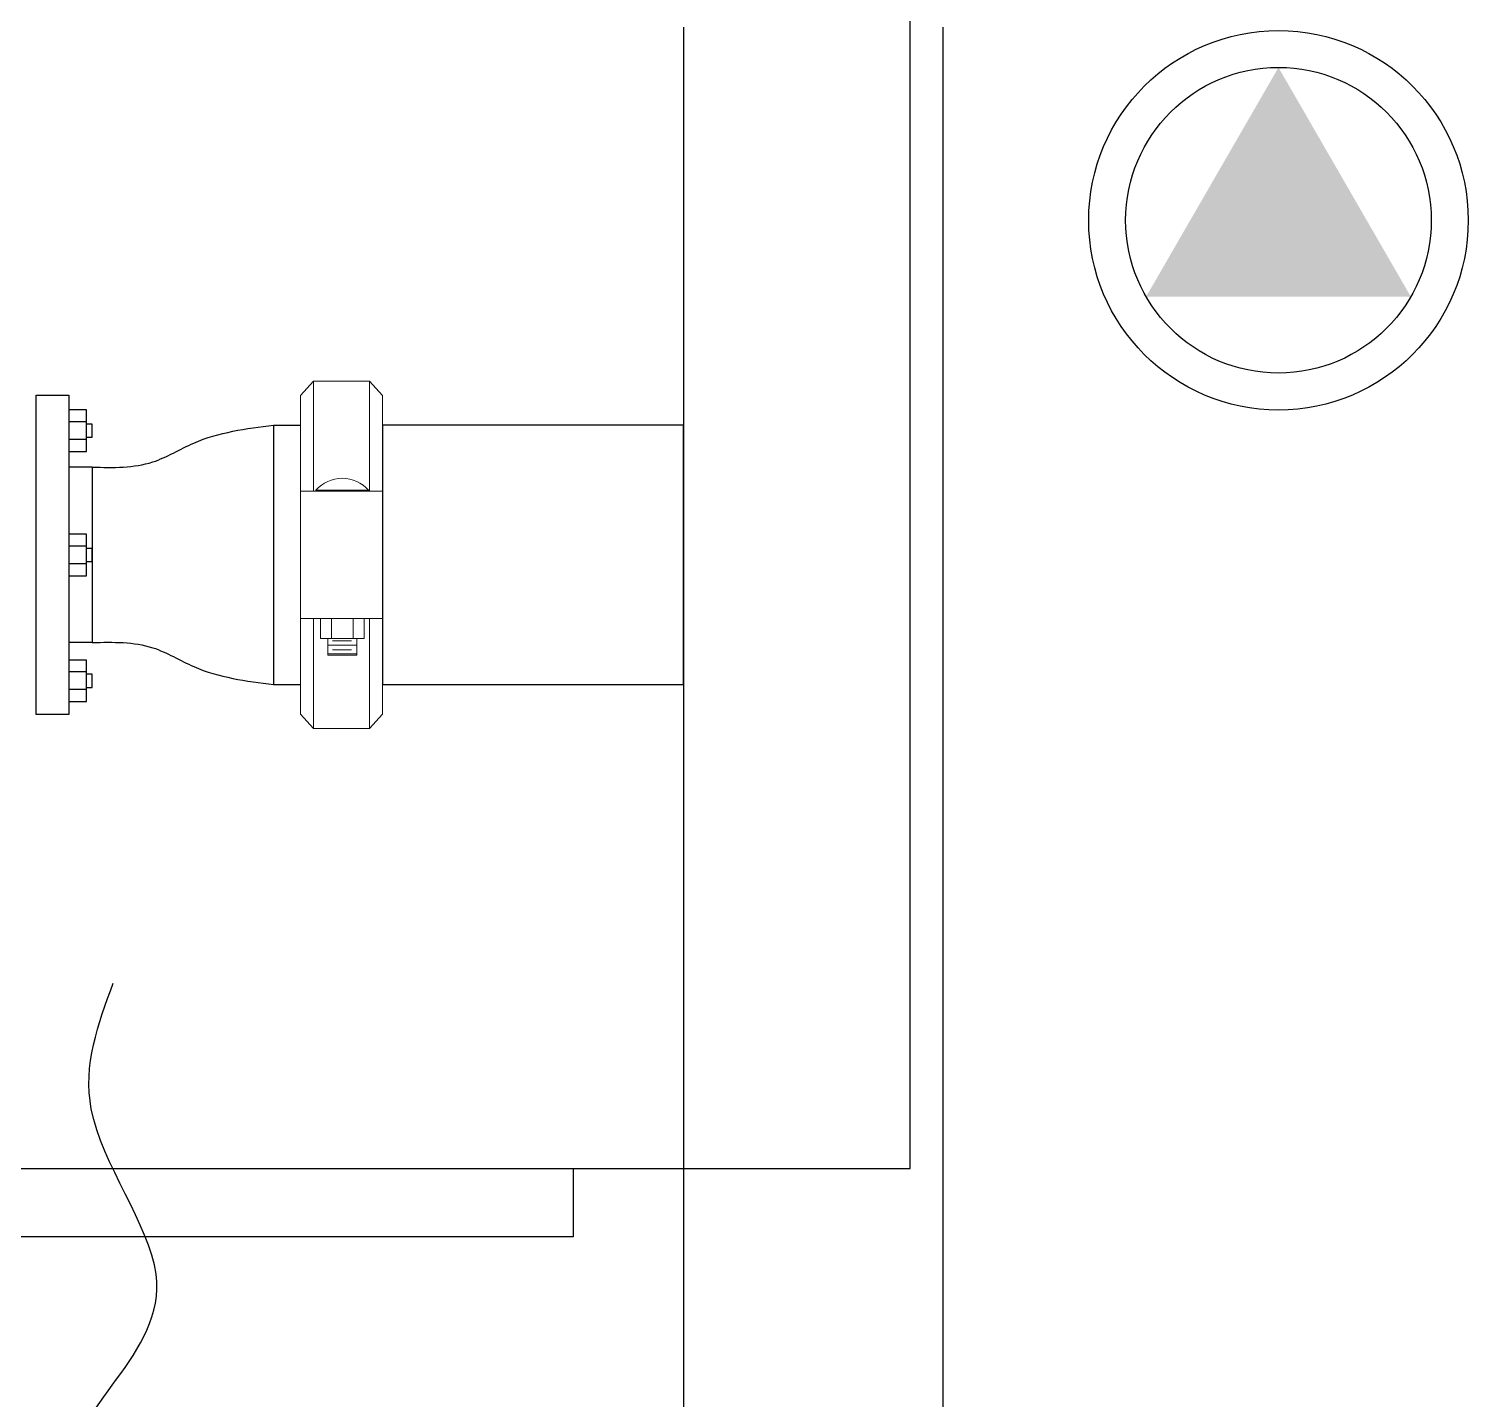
# Model space of a CAD drawing. Extents: x 226317 to 226469, y 8188101 to 8188260.
# Drawn here: x 226391.823 to 226392.455, y 8188240.735 to 8188241.337 of the extents above; entities that cross this region are included whole.
import ezdxf

# ---------------------------------------------------------------- set-up
doc = ezdxf.new("R2010")
doc.units = 0
doc.header["$LTSCALE"] = 15
doc.layers.get('0').update_dxf_attribs({"color": 250})
for name, color, linetype in [('00-GTI-Acoples', 250, 'Continuous'), ('A-SANITARIOS', 250, 'Continuous'), ('L3 Equipos y Ductos', 160, 'Continuous'), ('L4 Linea mediana', 191, 'Continuous'), ('L6 Linea fina', 141, 'Continuous')]:
    doc.layers.add(name, color=color, linetype=linetype)

# ---------------------------------------------------------------- blocks, each defined once
blk = doc.blocks.new('A$C363a55df')
at = {"layer": '00-GTI-Acoples', "linetype": 'Continuous', "lineweight": 0, "extrusion": (3.83476e-17, -1, 0)}
for p, q in [((-27.05, 104.99), (-18.41, 114.3)), ((-18.41, 41.91), (-18.41, 114.3)), ((18.41, 114.3), (-18.41, 114.3)), ((18.41, 41.91), (18.41, 114.3)), ((27.05, 104.99), (18.41, 114.3)), ((-27.05, 41.91), (-27.05, 104.99)), ((27.05, 41.91), (27.05, 104.99)), ((-9.02, 66.04), (0.51, 66.04)), ((-9.02, 55.14), (-9.02, 66.04)), ((0.51, 66.04), (10.03, 66.04)), ((10.03, 55.14), (10.03, 66.04)), ((-13.84, 41.91), (-13.84, 55.14)), ((-13.84, 55.14), (-6.67, 55.14)), ((-6.67, 41.91), (-6.67, 55.14)), ((-6.67, 55.14), (7.68, 55.14)), ((7.68, 41.91), (7.68, 55.14)), ((7.68, 55.14), (14.86, 55.14)), ((14.86, 41.91), (14.86, 55.14)), ((-27.05, 41.91), (-27.05, 21.6)), ((-25.36, 41.91), (-27.05, 41.91)), ((-6.41, 41.91), (-25.36, 41.91)), ((7.42, 41.91), (-6.41, 41.91)), ((26.41, 41.91), (7.42, 41.91)), ((27.05, 41.91), (26.41, 41.91)), ((27.05, 41.91), (27.05, 21.6)), ((-27.05, -21.6), (-27.05, 21.6)), ((27.05, -21.6), (27.05, 21.6)), ((-27.05, -21.6), (-27.05, -41.91)), ((27.05, -21.6), (27.05, -41.91)), ((-27.05, -41.91), (-25.36, -41.91)), ((-27.05, -104.99), (-27.05, -41.91)), ((-25.36, -41.91), (-6.41, -41.91)), ((-18.41, -114.3), (-18.41, -41.91)), ((-16.81, -42.54), (-16.81, -41.91)), ((-16.81, -42.54), (17.82, -42.54)), ((-6.41, -41.91), (7.42, -41.91)), ((7.42, -41.91), (26.41, -41.91)), ((17.82, -42.54), (17.82, -41.91)), ((18.41, -114.3), (18.41, -41.91)), ((26.41, -41.91), (27.05, -41.91)), ((27.05, -104.99), (27.05, -41.91)), ((-27.05, -104.99), (-18.41, -114.3)), ((27.05, -104.99), (18.41, -114.3)), ((18.41, -114.3), (-18.41, -114.3))]:
    blk.add_line(p, q, dxfattribs=at)
at = {"layer": '00-GTI-Acoples', "linetype": 'Continuous', "lineweight": 0}
for p, q in [((-27.05, 103.1), (-27.05, -103.1)), ((27.05, 103.1), (27.05, -103.1)), ((10.03, 65.3), (-9.02, 65.3)), ((10.03, 59.54), (-9.02, 59.54)), ((6.54, 62.48), (-5.98, 62.48)), ((6.54, 56.72), (-5.98, 56.72))]:
    blk.add_line(p, q, dxfattribs=at)
blk.add_arc((0.51, -27.56), 22.9, 220.87556, 319.12444, dxfattribs=at)
blk = doc.blocks.new('BOMBAS-28.02.2025')
at = {"layer": 'A-SANITARIOS', "color": 8}
for p, q in [((2.30902, -1.73346, 0), (2.32326, -1.73346, 0)), ((2.30902, -1.87357, 0), (2.30902, -1.73346, 0)), ((2.32326, -1.73346, 0), (2.32326, -1.87357, 0)), ((2.33101, -1.73989, 0), (2.32326, -1.73989, 0)), ((2.32326, -1.73989, 0), (2.32326, -1.7581, 0)), ((2.33101, -1.7581, 0), (2.33101, -1.73989, 0)), ((2.33101, -1.74512, 0), (2.32326, -1.74512, 0)), ((2.33101, -1.74512, 0), (2.32326, -1.74512, 0)), ((2.33358, -1.74609, 0), (2.33101, -1.74609, 0)), ((2.33358, -1.7519, 0), (2.33358, -1.74609, 0)), ((2.33101, -1.75291, 0), (2.32326, -1.75291, 0)), ((2.33101, -1.75291, 0), (2.32326, -1.75291, 0)), ((2.33101, -1.7519, 0), (2.33358, -1.7519, 0)), ((2.32326, -1.7581, 0), (2.33101, -1.7581, 0)), ((2.33101, -1.79446, 0), (2.32326, -1.79446, 0)), ((2.32326, -1.79446, 0), (2.32326, -1.81267, 0)), ((2.33101, -1.81267, 0), (2.33101, -1.79446, 0)), ((2.33101, -1.79968, 0), (2.32326, -1.79968, 0)), ((2.33101, -1.79968, 0), (2.32326, -1.79968, 0)), ((2.33358, -1.80066, 0), (2.33101, -1.80066, 0)), ((2.33358, -1.80647, 0), (2.33358, -1.80066, 0)), ((2.33101, -1.80748, 0), (2.32326, -1.80748, 0)), ((2.33101, -1.80748, 0), (2.32326, -1.80748, 0)), ((2.33101, -1.80647, 0), (2.33358, -1.80647, 0)), ((2.32326, -1.81267, 0), (2.33101, -1.81267, 0)), ((2.33101, -1.8497, 0), (2.32326, -1.8497, 0)), ((2.32326, -1.8497, 0), (2.32326, -1.86791, 0)), ((2.33101, -1.86791, 0), (2.33101, -1.8497, 0)), ((2.33101, -1.85493, 0), (2.32326, -1.85493, 0)), ((2.33101, -1.85493, 0), (2.32326, -1.85493, 0)), ((2.33358, -1.8559, 0), (2.33101, -1.8559, 0)), ((2.33358, -1.86171, 0), (2.33358, -1.8559, 0)), ((2.33101, -1.86272, 0), (2.32326, -1.86272, 0)), ((2.33101, -1.86272, 0), (2.32326, -1.86272, 0)), ((2.33101, -1.86171, 0), (2.33358, -1.86171, 0)), ((2.32326, -1.86791, 0), (2.33101, -1.86791, 0)), ((2.32326, -1.87357, 0), (2.30902, -1.87357, 0))]:
    blk.add_line(p, q, dxfattribs=at)
at = {"layer": 'A-SANITARIOS', "color": 8, "linetype": 'Continuous'}
for p, q in [((2.4132, -1.74651, 0), (2.4132, -1.86051, 0)), ((2.4132, -1.75351, 0), (2.4132, -1.85351, 0)), ((2.33358, -1.76501, 0), (2.32326, -1.76501, 0)), ((2.33358, -1.76501, 0), (2.32326, -1.76501, 0)), ((2.33358, -1.76501, 0), (2.33358, -1.84175, 0)), ((2.33358, -1.76501, 0), (2.33358, -1.84202, 0)), ((2.33358, -1.84202, 0), (2.32326, -1.84202, 0)), ((2.33358, -1.84202, 0), (2.32326, -1.84202, 0))]:
    blk.add_line(p, q, dxfattribs=at)
at = {"layer": 'A-SANITARIOS', "color": 8, "elevation": 0}
for points in [[(2.59318, -1.57172), (2.59318, -3.43531), (2.70718, -3.43531), (2.70718, -1.57172)], [(2.33101, -1.7519), (2.33358, -1.7519), (2.33358, -1.74609), (2.33101, -1.74609)], [(2.4132, -1.74651), (2.42497, -1.74651)], [(2.33101, -1.80647), (2.33358, -1.80647), (2.33358, -1.80066), (2.33101, -1.80066)], [(2.33101, -1.86171), (2.33358, -1.86171), (2.33358, -1.8559), (2.33101, -1.8559)], [(2.4132, -1.86051), (2.42497, -1.86051)]]:
    blk.add_lwpolyline(points, dxfattribs=at)
at = {"layer": 'A-SANITARIOS', "color": 8}
for points, elevation in [([(2.30902, -1.73346), (2.32326, -1.73346), (2.32326, -1.87357), (2.30902, -1.87357)], 0.00004), ([(2.33101, -1.73989), (2.32326, -1.73989), (2.32326, -1.7581), (2.33101, -1.7581)], 0.00004), ([(2.59318, -1.86051), (2.59318, -1.74651), (2.46104, -1.74651), (2.46104, -1.86051)], 0), ([(2.33101, -1.79446), (2.32326, -1.79446), (2.32326, -1.81267), (2.33101, -1.81267)], 0.00004), ([(2.33101, -1.8497), (2.32326, -1.8497), (2.32326, -1.86791), (2.33101, -1.86791)], 0.00004)]:
    blk.add_lwpolyline(points, close=True, dxfattribs=dict(at, elevation=elevation))
at = {"layer": 'A-SANITARIOS', "color": 8, "linetype": 'Continuous'}
for points in [[(2.33358, -1.76501, 0), (2.36018, -1.76271, 0), (2.37818, -1.75443, 0), (2.4132, -1.74651, 0)], [(2.33358, -1.84202, 0), (2.36018, -1.84432, 0), (2.37818, -1.8526, 0), (2.4132, -1.86051, 0)]]:
    blk.add_spline(points, degree=3, dxfattribs=at)
at = {"layer": 'A-SANITARIOS', "color": 8, "linetype": 'Continuous', "lineweight": 0, "xscale": -0.0006666666666666666, "yscale": 0.0006666666666666666, "zscale": 0.0006666666666666666, "rotation": 180}
blk.add_blockref('A$C363a55df', (2.44301, -1.80351, 0), dxfattribs=at)
blk = doc.blocks.new('flujo11')
at = {"layer": 'L6 Linea fina'}
for p, q in [((0, 0), (-0.01976, -0.09978)), ((0.02124, -0.0932), (0, 0))]:
    blk.add_line(p, q, dxfattribs=at)
blk.add_open_spline([(0, 0), (0.00639, -0.04337), (-0.01596, -0.10475), (0.06083, -0.19049), (-0.0346, -0.23998), (0.03729, -0.33118), (0.02226, -0.37168), (0.0156, -0.38964)], degree=3, knots=[0, 0, 0, 0, 0.0524684, 0.0807049, 0.1300475, 0.160067, 0.1839926, 0.1839926, 0.1839926, 0.1839926], dxfattribs=at)
blk = doc.blocks.new('PTO ELECT')
at = {"layer": 'L4 Linea mediana', "ltscale": 1.5}
blk.add_circle((-0.68587, 0.08907), 0.08332, dxfattribs=at)
at = {"layer": 'L6 Linea fina', "ltscale": 1.5}
blk.add_circle((-0.68587, 0.08907), 0.06711, dxfattribs=at)
blk.add_solid([(-0.62776, 0.05552), (-0.74399, 0.05552), (-0.62776, 0.05552), (-0.68587, 0.15618)], dxfattribs=at)

msp = doc.modelspace()

# ---------------------------------------------------------------- linework, layer by layer
at = {"layer": 'L3 Equipos y Ductos'}
msp.add_lwpolyline([(226392.2098, 8188240.83667), (226392.2098, 8188241.68667), (226391.5098, 8188241.68667), (226391.5098, 8188240.83667)], close=True, dxfattribs=at)
msp.add_lwpolyline([(226392.0618, 8188240.83667), (226392.0618, 8188240.80667), (226391.6578, 8188240.80667), (226391.6578, 8188240.83667)], dxfattribs=at)

# ---------------------------------------------------------------- block references
msp.add_blockref('BOMBAS-28.02.2025', (226389.51709, 8188242.90961))
msp.add_blockref('PTO ELECT', (226393.05744, 8188241.16395), dxfattribs=at)
at = {"layer": 'L3 Equipos y Ductos', "rotation": 180}
msp.add_blockref('flujo11', (226391.87551, 8188240.52838), dxfattribs=at)

doc.saveas('drawing.dxf')
